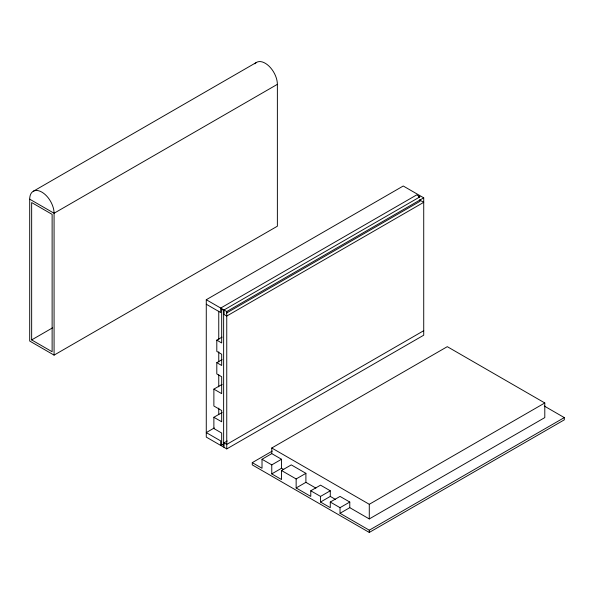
<?xml version="1.0" encoding="UTF-8"?>
<svg xmlns="http://www.w3.org/2000/svg" width="594" height="594" viewBox="0 0 594 594"><rect width="100%" height="100%" fill="white"/><g stroke="black" fill="none" stroke-linecap="round" stroke-linejoin="round"><path stroke-width="0.89" d="M33.271 191.283L256.563 62.363M277.376 84.333L54.076 213.253L29.7 199.176L29.7 341.045L54.076 355.123L277.376 226.203L277.376 84.333A17.241 9.95 60 0 0 269.008 66.134A17.241 9.95 60 0 0 255.398 63.261M31.653 339.917L52.124 351.745L52.124 214.375L31.653 202.554L31.653 339.917L52.502 327.881M206.274 299.725L403.244 186.004L423.722 197.832L423.722 335.194L226.752 448.916L206.274 437.095L206.274 299.725L226.752 311.546L423.722 197.832M226.433 313.083L420.017 201.321L420.017 199.629M216.803 340.147L221.681 342.961L221.681 309.184L223.634 310.313L223.634 445.426L221.681 444.297L221.681 433.041L213.877 428.534L213.877 417.278L221.681 421.777L221.681 410.521L213.877 406.014L213.877 389.129L221.681 393.629L221.681 376.737L216.803 373.923L216.803 362.667L221.681 365.481L221.681 354.224L216.803 351.41L216.803 340.147L222.059 337.117M216.803 362.667L222.059 359.637M213.877 389.129L222.134 384.363M213.877 417.278L222.134 412.511M214.278 427.962L206.274 432.588L220.708 440.919L220.708 445.426L222.312 444.498M224.02 447.334L224.02 442.834L227.235 440.978M423.722 330.695L226.752 444.409L224.02 442.834M544.267 406.029L564.3 417.597L564.3 419.847L369.282 532.439L252.272 464.887L252.272 462.637L262.021 468.265L262.021 459.259L271.77 453.623L271.77 447.995L447.289 346.666L544.795 402.962L544.795 417.597L369.282 518.933L349.777 507.67L340.028 513.298L340.028 507.67L349.777 502.041L349.777 507.67M252.272 462.637L272.334 451.046M271.77 464.887L281.519 459.259L281.519 468.265L271.77 473.893L271.77 464.887L262.021 459.259M271.77 473.893L281.519 479.521L281.519 470.515L291.275 464.887L305.903 473.329L305.903 482.335L315.904 488.112M281.519 470.515L296.146 478.957L305.903 473.329M296.146 478.957L296.146 487.964L305.903 482.335M296.146 487.964L310.773 496.413L310.773 490.785L320.53 485.149L330.279 490.785L330.279 496.413L320.53 502.041L320.53 496.413L330.279 490.785M320.53 502.041L330.279 507.67L330.279 502.041L340.028 496.413L349.777 502.041M271.77 447.995L369.282 504.291L544.795 402.962M340.028 513.298L369.282 530.19L564.3 417.597M419.527 197.097L418.651 196.592L419.141 196.31L419.141 197.438M419.78 200.059L423.722 202.331L226.752 316.053L224.02 314.478L224.02 309.971L420.017 196.814L416.698 194.899L220.708 308.056L220.708 312.563L206.274 304.232M271.77 453.623L281.519 459.259M281.519 468.265L283.776 469.564M330.279 496.413L335.528 499.443M310.773 490.785L320.53 496.413M330.279 502.041L340.028 507.67M369.282 504.291L369.282 518.933M369.282 530.19L369.282 532.439M226.752 311.546L226.752 448.916M218.755 311.189L218.755 339.798M218.755 351.797L218.755 361.946M218.755 374.866L218.755 386.865M218.755 408.093L218.755 414.553M54.076 355.123L54.076 213.253A17.241 9.95 60 0 0 41.892 192.137A17.241 9.95 60 0 0 29.7 199.176M254.885 63.818A17.241 9.95 60 0 1 255.138 63.528"/></g></svg>
